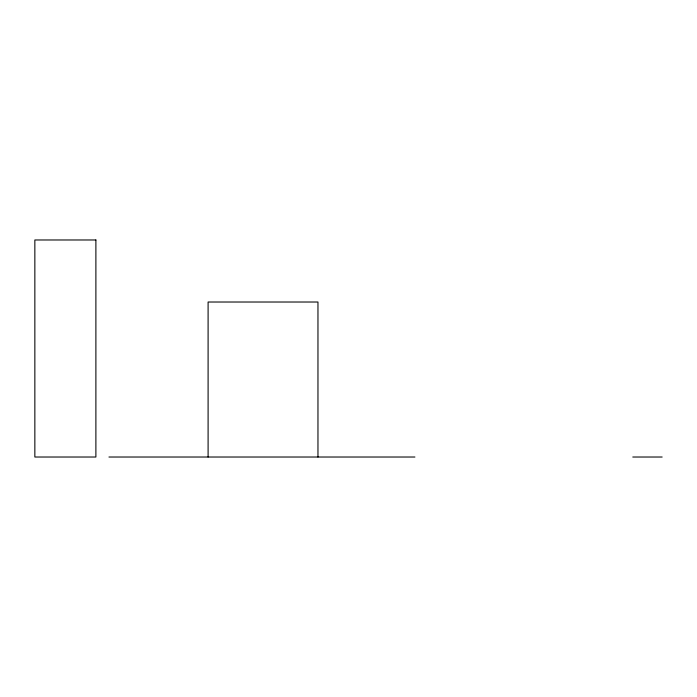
<?xml version="1.0" encoding="UTF-8"?>
<svg xmlns="http://www.w3.org/2000/svg" width="697" height="697" viewBox="0 0 697 697"><rect width="100%" height="100%" fill="white"/><g stroke="black" fill="none" stroke-linecap="round" stroke-linejoin="round"><path stroke-width="1.05" d="M108.95 457.023L414.924 457.023M632.78 457.023L662.15 457.023M317.963 457.023L317.963 302.019L208.098 302.019L208.098 457.023M95.89 239.977L34.85 239.977L34.85 457.023L95.89 457.023L95.89 239.977"/></g></svg>
